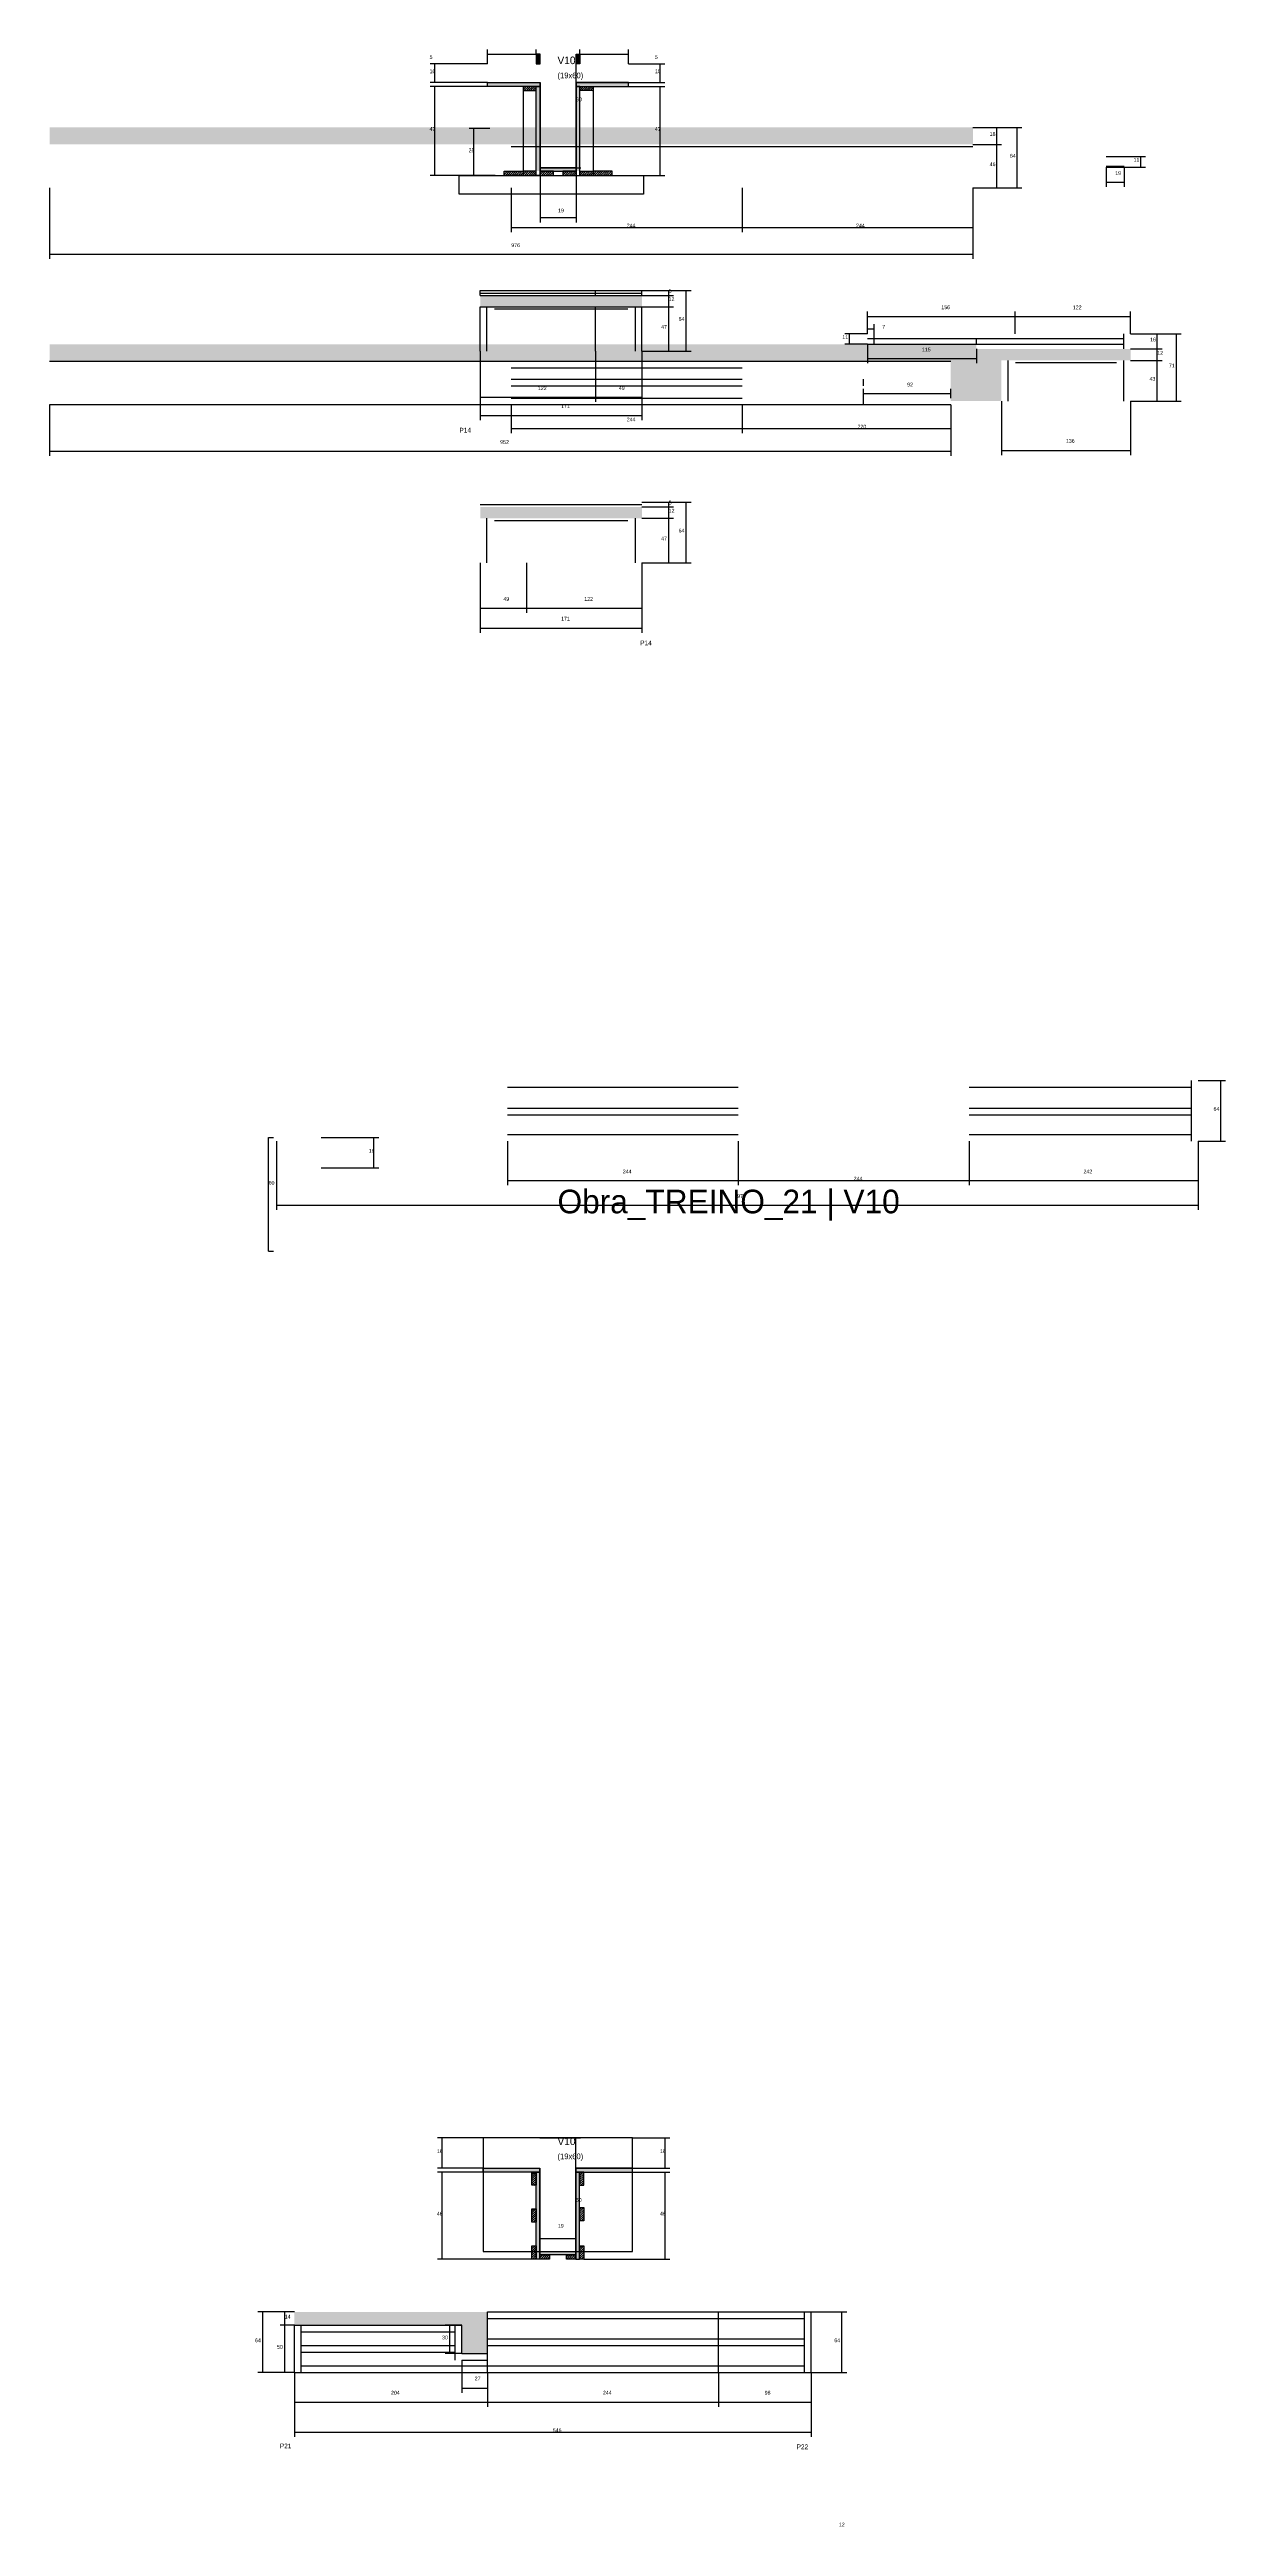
# Model space of a CAD drawing. Header units: metres. Extents: x -65046 to 21926, y -45195 to 1016.
# Drawn here: x 2663 to 3906, y -31198 to -28580 of the extents above; entities that cross this region are included whole.
import ezdxf

# ---------------------------------------------------------------- set-up
doc = ezdxf.new("R2010")
doc.units = ezdxf.units.M
for name, color, linetype in [('CONCRETO', 251, 'Continuous'), ('COTA', 241, 'Continuous'), ('Hachura', 253, 'Continuous'), ('LABEL_ID', 3, 'Continuous'), ('Madeira', 126, 'Continuous'), ('NOMENCLATURA', 7, 'Continuous'), ('Painéis', 200, 'Continuous'), ('SARR_2.2x7', 40, 'Continuous'), ('SARR_EDITAR', 141, 'Continuous'), ('Texto Seção', 7, 'Continuous')]:
    doc.layers.add(name, color=color, linetype=linetype)

msp = doc.modelspace()

# ---------------------------------------------------------------- hatches: boundary and pattern name
at = {"layer": 'COTA'}
h = msp.add_hatch(dxfattribs=at)
h.set_pattern_fill('AR-CONC', scale=0.03)
h.paths.add_polyline_path([(3639.1, -28679.9), (3639.1, -28661.9), (2663.1, -28661.9), (2663.1, -28679.9)])
h = msp.add_hatch(dxfattribs=at)
h.set_pattern_fill('AR-CONC', scale=0.03)
h.paths.add_polyline_path([(3289.3, -28851.5), (3289.3, -28839.5), (3118.3, -28839.5), (3118.3, -28851.5)])
h = msp.add_hatch(dxfattribs=at)
h.set_pattern_fill('AR-CONC', scale=0.03)
h.paths.add_polyline_path([(3615.6, -28909.2), (3615.6, -28951.2), (3669.2, -28951.2), (3669.2, -28908.2), (3805.7, -28908.2), (3805.7, -28896.2), (3642.7, -28896.2), (3642.7, -28891.2), (3527.6, -28891.2), (3151.1, -28891.2), (2663.1, -28891.2), (2663.1, -28909.2), (3151.1, -28909.2)])
h = msp.add_hatch(dxfattribs=at)
h.set_pattern_fill('AR-CONC', scale=0.03)
h.paths.add_polyline_path([(3289.3, -29075.2), (3289.3, -29063.2), (3118.3, -29063.2), (3118.3, -29075.2)])
h = msp.add_hatch(dxfattribs=at)
h.set_pattern_fill('AR-CONC', scale=0.03)
h.paths.add_polyline_path([(3099, -31015.5), (3126, -31015.5), (3126, -30971.5), (2922, -30971.5), (2922, -30985.5), (3099, -30985.5)])
at = {"layer": 'Hachura'}
h = msp.add_hatch(color=8, dxfattribs=at)
h.dxf.hatch_style = 1
h.paths.add_polyline_path([(3181.6, -28584.6), (3177.6, -28584.6), (3177.6, -28584.6), (3177.6, -28594.6), (3177.6, -28594.6), (3181.6, -28594.6), (3181.6, -28594.6), (3181.6, -28584.6)])
h = msp.add_hatch(color=8, dxfattribs=at)
h.dxf.hatch_style = 1
h.paths.add_polyline_path([(3219.6, -28584.6), (3223.6, -28584.6), (3223.6, -28584.6), (3223.6, -28594.6), (3223.6, -28594.6), (3219.6, -28594.6), (3219.6, -28594.6), (3219.6, -28584.6)])
h = msp.add_hatch(color=8, dxfattribs=at)
h.dxf.hatch_style = 1
h.paths.add_polyline_path([(3126, -28618.6), (3126, -28614.6), (3126, -28614.6), (3181.6, -28614.6), (3181.6, -28614.6), (3181.6, -28618.6), (3181.6, -28618.6), (3126, -28618.6)])
h = msp.add_hatch(dxfattribs=at)
h.set_pattern_fill('ANSI31', scale=0.5)
h.paths.add_polyline_path([(3177.6, -28623), (3177.6, -28618.6), (3177.6, -28618.6), (3163.6, -28618.6), (3163.6, -28618.6), (3163.6, -28623), (3163.6, -28623), (3177.6, -28623)])
h = msp.add_hatch(color=8, dxfattribs=at)
h.dxf.hatch_style = 1
h.paths.add_polyline_path([(3177.6, -28614), (3181.6, -28614), (3181.6, -28614), (3181.6, -28708), (3181.6, -28708), (3177.6, -28708), (3177.6, -28708), (3177.6, -28614)])
h = msp.add_hatch(color=8, dxfattribs=at)
h.dxf.hatch_style = 1
h.paths.add_polyline_path([(3223.6, -28614), (3219.6, -28614), (3219.6, -28614), (3219.6, -28708), (3219.6, -28708), (3223.6, -28708), (3223.6, -28708), (3223.6, -28614)])
h = msp.add_hatch(color=8, dxfattribs=at)
h.dxf.hatch_style = 1
h.paths.add_polyline_path([(3275.2, -28618.6), (3275.2, -28614.6), (3275.2, -28614.6), (3219.6, -28614.6), (3219.6, -28614.6), (3219.6, -28618.6), (3219.6, -28618.6), (3275.2, -28618.6)])
h = msp.add_hatch(dxfattribs=at)
h.set_pattern_fill('ANSI31', scale=0.5)
h.paths.add_polyline_path([(3223.6, -28623), (3223.6, -28618.6), (3223.6, -28618.6), (3237.6, -28618.6), (3237.6, -28618.6), (3237.6, -28623), (3237.6, -28623), (3223.6, -28623)])
h = msp.add_hatch(dxfattribs=at)
h.set_pattern_fill('ANSI31', scale=0.5)
h.paths.add_polyline_path([(3143.6, -28712.6), (3143.6, -28708.2), (3143.6, -28708.2), (3163.6, -28708.2), (3163.6, -28708.2), (3163.6, -28712.6), (3163.6, -28712.6), (3143.6, -28712.6)])
h = msp.add_hatch(dxfattribs=at)
h.set_pattern_fill('ANSI31', scale=0.5)
h.paths.add_polyline_path([(3177.6, -28712.6), (3177.6, -28708.2), (3177.6, -28708.2), (3163.6, -28708.2), (3163.6, -28708.2), (3163.6, -28712.6), (3163.6, -28712.6), (3177.6, -28712.6)])
h = msp.add_hatch(color=8, dxfattribs=at)
h.dxf.hatch_style = 1
h.paths.add_polyline_path([(3219.6, -28708.2), (3219.6, -28704.6), (3219.6, -28704.6), (3181.6, -28704.6), (3181.6, -28704.6), (3181.6, -28708.2), (3181.6, -28708.2), (3219.6, -28708.2)])
h = msp.add_hatch(dxfattribs=at)
h.set_pattern_fill('ANSI31', scale=0.5)
h.paths.add_polyline_path([(3195.6, -28712.6), (3195.6, -28708.2), (3195.6, -28708.2), (3181.6, -28708.2), (3181.6, -28708.2), (3181.6, -28712.6), (3181.6, -28712.6), (3195.6, -28712.6)])
h = msp.add_hatch(dxfattribs=at)
h.set_pattern_fill('ANSI31', scale=0.5)
h.paths.add_polyline_path([(3219.6, -28712.6), (3219.6, -28708.2), (3219.6, -28708.2), (3205.6, -28708.2), (3205.6, -28708.2), (3205.6, -28712.6), (3205.6, -28712.6), (3219.6, -28712.6)])
h = msp.add_hatch(dxfattribs=at)
h.set_pattern_fill('ANSI31', scale=0.5)
h.paths.add_polyline_path([(3223.6, -28712.6), (3223.6, -28708.2), (3223.6, -28708.2), (3237.6, -28708.2), (3237.6, -28708.2), (3237.6, -28712.6), (3237.6, -28712.6), (3223.6, -28712.6)])
h = msp.add_hatch(dxfattribs=at)
h.set_pattern_fill('ANSI31', scale=0.5)
h.paths.add_polyline_path([(3257.6, -28712.6), (3257.6, -28708.2), (3257.6, -28708.2), (3237.6, -28708.2), (3237.6, -28708.2), (3237.6, -28712.6), (3237.6, -28712.6), (3257.6, -28712.6)])
h = msp.add_hatch(color=8, dxfattribs=at)
h.dxf.hatch_style = 1
h.paths.add_polyline_path([(3121.4, -30823.6), (3121.4, -30819.6), (3121.4, -30819.6), (3181.4, -30819.6), (3181.4, -30819.6), (3181.4, -30823.6), (3181.4, -30823.6), (3121.4, -30823.6)])
h = msp.add_hatch(color=8, dxfattribs=at)
h.dxf.hatch_style = 1
h.paths.add_polyline_path([(3279.4, -30823.6), (3279.4, -30819.6), (3279.4, -30819.6), (3219.4, -30819.6), (3219.4, -30819.6), (3219.4, -30823.6), (3219.4, -30823.6), (3279.4, -30823.6)])
h = msp.add_hatch(dxfattribs=at)
h.set_pattern_fill('ANSI31', scale=0.5)
h.paths.add_polyline_path([(3177.4, -30837.6), (3173, -30837.6), (3173, -30837.6), (3173, -30823.6), (3173, -30823.6), (3177.4, -30823.6), (3177.4, -30823.6), (3177.4, -30837.6)])
h = msp.add_hatch(color=8, dxfattribs=at)
h.dxf.hatch_style = 1
h.paths.add_polyline_path([(3177.4, -30823.6), (3181.4, -30823.6), (3181.4, -30823.6), (3181.4, -30915.6), (3181.4, -30915.6), (3177.4, -30915.6), (3177.4, -30915.6), (3177.4, -30823.6)])
h = msp.add_hatch(color=8, dxfattribs=at)
h.dxf.hatch_style = 1
h.paths.add_polyline_path([(3223.4, -30823.6), (3219.4, -30823.6), (3219.4, -30823.6), (3219.4, -30915.6), (3219.4, -30915.6), (3223.4, -30915.6), (3223.4, -30915.6), (3223.4, -30823.6)])
h = msp.add_hatch(dxfattribs=at)
h.set_pattern_fill('ANSI31', scale=0.5)
h.paths.add_polyline_path([(3227.8, -30823.6), (3223.4, -30823.6), (3223.4, -30823.6), (3223.4, -30837.6), (3223.4, -30837.6), (3227.8, -30837.6), (3227.8, -30837.6), (3227.8, -30823.6)])
h = msp.add_hatch(dxfattribs=at)
h.set_pattern_fill('ANSI31', scale=0.5)
h.paths.add_polyline_path([(3177.4, -30876.6), (3173, -30876.6), (3173, -30876.6), (3173, -30862.6), (3173, -30862.6), (3177.4, -30862.6), (3177.4, -30862.6), (3177.4, -30876.6)])
h = msp.add_hatch(dxfattribs=at)
h.set_pattern_fill('ANSI31', scale=0.5)
h.paths.add_polyline_path([(3227.8, -30875.2), (3223.4, -30875.2), (3223.4, -30875.2), (3223.4, -30861.2), (3223.4, -30861.2), (3227.8, -30861.2), (3227.8, -30861.2), (3227.8, -30875.2)])
h = msp.add_hatch(dxfattribs=at)
h.set_pattern_fill('ANSI31', scale=0.5)
h.paths.add_polyline_path([(3177.4, -30915.6), (3173, -30915.6), (3173, -30915.6), (3173, -30901.6), (3173, -30901.6), (3177.4, -30901.6), (3177.4, -30901.6), (3177.4, -30915.6)])
h = msp.add_hatch(color=8, dxfattribs=at)
h.dxf.hatch_style = 1
h.paths.add_polyline_path([(3181.4, -30911.2), (3181.4, -30907.6), (3181.4, -30907.6), (3219.4, -30907.6), (3219.4, -30907.6), (3219.4, -30911.2), (3219.4, -30911.2), (3181.4, -30911.2)])
h = msp.add_hatch(dxfattribs=at)
h.set_pattern_fill('ANSI31', scale=0.5)
h.paths.add_polyline_path([(3181.4, -30915.6), (3181.4, -30911.2), (3181.4, -30911.2), (3191.4, -30911.2), (3191.4, -30911.2), (3191.4, -30915.6), (3191.4, -30915.6), (3181.4, -30915.6)])
h = msp.add_hatch(dxfattribs=at)
h.set_pattern_fill('ANSI31', scale=0.5)
h.paths.add_polyline_path([(3209.4, -30915.6), (3209.4, -30911.2), (3209.4, -30911.2), (3219.4, -30911.2), (3219.4, -30911.2), (3219.4, -30915.6), (3219.4, -30915.6), (3209.4, -30915.6)])
h = msp.add_hatch(dxfattribs=at)
h.set_pattern_fill('ANSI31', scale=0.5)
h.paths.add_polyline_path([(3227.8, -30915.6), (3223.4, -30915.6), (3223.4, -30915.6), (3223.4, -30901.6), (3223.4, -30901.6), (3227.8, -30901.6), (3227.8, -30901.6), (3227.8, -30915.6)])

# ---------------------------------------------------------------- linework, layer by layer
at = {"layer": 'CONCRETO'}
for points in [[(3279.4, -30819.6), (3279.4, -30787.6), (3121.4, -30787.6), (3121.4, -30819.6), (3181.4, -30819.6), (3181.4, -30907.6), (3219.4, -30907.6), (3219.4, -30829.6), (3219.4, -30819.6)], [(3121.4, -30907.6), (3279.4, -30907.6), (3279.4, -30787.6), (3121.4, -30787.6)]]:
    msp.add_lwpolyline(points, close=True, dxfattribs=at)
at = {"layer": 'COTA'}
for p, q in [((3126, -28594.6), (3065.3, -28594.6)), ((3070.3, -28614.6), (3070.3, -28594.6)), ((3126, -28594.6), (3126, -28579.6)), ((3126, -28584.6), (3177.6, -28584.6)), ((3177.6, -28584.6), (3177.6, -28579.6)), ((3219.6, -28704.6), (3219.6, -28584.6)), ((3219.6, -28584.6), (3224.6, -28584.6)), ((3223.6, -28584.6), (3223.6, -28579.6)), ((3223.6, -28584.6), (3275.2, -28584.6)), ((3275.2, -28594.6), (3275.2, -28579.6)), ((3275.2, -28594.6), (3313.4, -28594.6)), ((3308.4, -28614.6), (3308.4, -28594.6)), ((3126, -28614.6), (3065.3, -28614.6)), ((3126, -28618.6), (3065.3, -28618.6)), ((3070.3, -28712.6), (3070.3, -28618.6)), ((3275.2, -28614.6), (3313.4, -28614.6)), ((3275.2, -28618.6), (3313.4, -28618.6)), ((3308.4, -28712.6), (3308.4, -28618.6)), ((3128.3, -28663.1), (3106.5, -28663.1)), ((3111.5, -28713.2), (3111.5, -28663.1)), ((3639.1, -28661.9), (3669.4, -28661.9)), ((3639.1, -28661.9), (3690.8, -28661.9)), ((3664.4, -28679.9), (3664.4, -28661.9)), ((3685.8, -28725.9), (3685.8, -28661.9)), ((3639.1, -28679.9), (3669.4, -28679.9)), ((3639.1, -28679.9), (3669.4, -28679.9)), ((3664.4, -28725.9), (3664.4, -28679.9)), ((3799, -28692.8), (3821.4, -28692.8)), ((3816.4, -28703.8), (3816.4, -28692.8)), ((2663.1, -28725.9), (2663.1, -28801)), ((3134, -28712.6), (3065.3, -28712.6)), ((3141.1, -28713.2), (3106.5, -28713.2)), ((3151.1, -28725.9), (3151.1, -28772.6)), ((3181.6, -28712.6), (3181.6, -28762.3)), ((3219.6, -28704.6), (3224.6, -28704.6)), ((3219.6, -28712.6), (3219.6, -28762.3)), ((3257.6, -28712.6), (3313.4, -28712.6)), ((3395.1, -28725.9), (3395.1, -28772.6)), ((3395.1, -28725.9), (3395.1, -28772.6)), ((3639.1, -28725.9), (3639.1, -28772.6)), ((3639.1, -28725.9), (3669.4, -28725.9)), ((3639.1, -28725.9), (3639.1, -28801)), ((3639.1, -28725.9), (3690.8, -28725.9)), ((3780, -28703.8), (3780, -28724.9)), ((3780, -28719.9), (3799, -28719.9)), ((3799, -28703.8), (3799, -28724.9)), ((3799, -28703.8), (3821.4, -28703.8)), ((3151.1, -28767.6), (3395.1, -28767.6)), ((3181.6, -28757.3), (3219.6, -28757.3)), ((3395.1, -28767.6), (3639.1, -28767.6)), ((2663.1, -28796), (3639.1, -28796)), ((3289.3, -28834.5), (3341.1, -28834.5)), ((3289.3, -28834.5), (3322.5, -28834.5)), ((3289.3, -28839.5), (3322.5, -28839.5)), ((3289.3, -28839.5), (3322.5, -28839.5)), ((3289.3, -28851.5), (3322.5, -28851.5)), ((3289.3, -28851.5), (3322.5, -28851.5)), ((3317.5, -28839.5), (3317.5, -28834.5)), ((3317.5, -28851.5), (3317.5, -28839.5)), ((3317.5, -28898.5), (3317.5, -28851.5)), ((3336.1, -28898.5), (3336.1, -28834.5)), ((3527.6, -28880.2), (3527.6, -28856.7)), ((3683.7, -28880.2), (3683.7, -28856.7)), ((3683.7, -28880.2), (3683.7, -28856.7)), ((3805.7, -28880.2), (3805.7, -28856.7)), ((3527.6, -28880.2), (3503.7, -28880.2)), ((3508.7, -28891.2), (3508.7, -28880.2)), ((3527.6, -28861.7), (3683.7, -28861.7)), ((3527.6, -28880.2), (3527.6, -28869.8)), ((3527.6, -28874.8), (3534.6, -28874.8)), ((3534.6, -28880.2), (3534.6, -28869.8)), ((3683.7, -28861.7), (3805.7, -28861.7)), ((3805.7, -28880.2), (3859.3, -28880.2)), ((3805.7, -28880.2), (3839, -28880.2)), ((3834, -28896.2), (3834, -28880.2)), ((3854.3, -28951.2), (3854.3, -28880.2)), ((3118.3, -28898.5), (3118.3, -28971.5)), ((3118.3, -28898.5), (3118.3, -28952.1)), ((3240.3, -28898.5), (3240.3, -28952.1)), ((3240.3, -28898.5), (3240.3, -28952.1)), ((3289.3, -28898.5), (3289.3, -28971.5)), ((3289.3, -28898.5), (3322.5, -28898.5)), ((3289.3, -28898.5), (3341.1, -28898.5)), ((3289.3, -28898.5), (3289.3, -28952.1)), ((3527.6, -28891.2), (3503.7, -28891.2)), ((3527.6, -28891.2), (3527.6, -28911.3)), ((3527.6, -28906.3), (3642.7, -28906.3)), ((3642.7, -28896.2), (3642.7, -28911.3)), ((3805.7, -28896.2), (3839, -28896.2)), ((3805.7, -28896.2), (3839, -28896.2)), ((3805.7, -28908.2), (3839, -28908.2)), ((3805.7, -28908.2), (3839, -28908.2)), ((3834, -28908.2), (3834, -28896.2)), ((3834, -28951.2), (3834, -28908.2)), ((2663.1, -28955.2), (2663.1, -29009.2)), ((3118.3, -28947.1), (3240.3, -28947.1)), ((3151.1, -28955.2), (3151.1, -28985.3)), ((3240.3, -28947.1), (3289.3, -28947.1)), ((3395.1, -28955.2), (3395.1, -28985.3)), ((3395.1, -28955.2), (3395.1, -28985.3)), ((3523.6, -28948.2), (3523.6, -28938.4)), ((3523.6, -28943.4), (3615.6, -28943.4)), ((3615.6, -28948.2), (3615.6, -28938.4)), ((3615.6, -28955.2), (3615.6, -28985.3)), ((3615.6, -28955.2), (3615.6, -29009.2)), ((3669.2, -28951.2), (3669.2, -29008.6)), ((3805.7, -28951.2), (3805.7, -29008.6)), ((3805.7, -28951.2), (3839, -28951.2)), ((3805.7, -28951.2), (3859.3, -28951.2)), ((3118.3, -28966.5), (3289.3, -28966.5)), ((3151.1, -28980.3), (3395.1, -28980.3)), ((3395.1, -28980.3), (3615.6, -28980.3)), ((2663.1, -29004.2), (3615.6, -29004.2)), ((3669.2, -29003.6), (3805.7, -29003.6)), ((3289.3, -29058.2), (3341.1, -29058.2)), ((3289.3, -29058.2), (3322.5, -29058.2)), ((3289.3, -29063.2), (3322.5, -29063.2)), ((3289.3, -29063.2), (3322.5, -29063.2)), ((3317.5, -29063.2), (3317.5, -29058.2)), ((3317.5, -29075.2), (3317.5, -29063.2)), ((3336.1, -29122.2), (3336.1, -29058.2)), ((3289.3, -29075.2), (3322.5, -29075.2)), ((3289.3, -29075.2), (3322.5, -29075.2)), ((3317.5, -29122.2), (3317.5, -29075.2)), ((3118.3, -29122.2), (3118.3, -29196.4)), ((3118.3, -29122.2), (3118.3, -29175.1)), ((3167.3, -29122.2), (3167.3, -29175.1)), ((3167.3, -29122.2), (3167.3, -29175.1)), ((3289.3, -29122.2), (3289.3, -29196.4)), ((3289.3, -29122.2), (3322.5, -29122.2)), ((3289.3, -29122.2), (3341.1, -29122.2)), ((3289.3, -29122.2), (3289.3, -29175.1)), ((3118.3, -29170.1), (3167.3, -29170.1)), ((3167.3, -29170.1), (3289.3, -29170.1)), ((3118.3, -29191.4), (3289.3, -29191.4)), ((3877, -29669.7), (3906, -29669.7)), ((3901, -29733.7), (3901, -29669.7)), ((2894.7, -29850), (2894.7, -29730)), ((2894.7, -29730), (2899.7, -29730)), ((2903, -29733.7), (2903, -29806.3)), ((2950.3, -29730), (3011, -29730)), ((3006, -29762), (3006, -29730)), ((3147, -29733.7), (3147, -29780.4)), ((3391, -29733.7), (3391, -29780.4)), ((3391, -29733.7), (3391, -29780.4)), ((3635, -29733.7), (3635, -29780.4)), ((3635, -29733.7), (3635, -29780.4)), ((3877, -29733.7), (3877, -29780.4)), ((3877, -29733.7), (3877, -29806.3)), ((3877, -29733.7), (3906, -29733.7)), ((2950.3, -29762), (3011, -29762)), ((3147, -29775.4), (3391, -29775.4)), ((3391, -29775.4), (3635, -29775.4)), ((3635, -29775.4), (3877, -29775.4)), ((2903, -29801.3), (3877, -29801.3)), ((2894.7, -29850), (2899.7, -29850)), ((3121.4, -30787.6), (3073, -30787.6)), ((3078, -30819.6), (3078, -30787.6)), ((3181.4, -30787.6), (3224.4, -30787.6)), ((3219.4, -30907.6), (3219.4, -30787.6)), ((3279.4, -30787.6), (3318.8, -30787.6)), ((3313.8, -30819.6), (3313.8, -30787.6)), ((3121.4, -30819.6), (3073, -30819.6)), ((3279.4, -30819.6), (3318.8, -30819.6)), ((3121.4, -30823.6), (3073, -30823.6)), ((3078, -30915.6), (3078, -30823.6)), ((3237.4, -30823.6), (3318.8, -30823.6)), ((3313.8, -30915.6), (3313.8, -30823.6)), ((3181.4, -30907.6), (3181.4, -30889)), ((3181.4, -30894), (3219.4, -30894)), ((3219.4, -30907.6), (3219.4, -30889)), ((3173, -30915.6), (3073, -30915.6)), ((3181.4, -30907.6), (3224.4, -30907.6)), ((3227.8, -30915.6), (3318.8, -30915.6)), ((2922, -30971.5), (2883.4, -30971.5)), ((2888.4, -31035.5), (2888.4, -30971.5)), ((2922, -30971.5), (2906.7, -30971.5)), ((2911.7, -30985.5), (2911.7, -30971.5)), ((3468, -30971.5), (3505.7, -30971.5)), ((3500.7, -31035.5), (3500.7, -30971.5)), ((2922, -30985.5), (2906.7, -30985.5)), ((2922, -30985.5), (2906.7, -30985.5)), ((2911.7, -31035.5), (2911.7, -30985.5)), ((3099, -30985.5), (3081.2, -30985.5)), ((3086.2, -31015.5), (3086.2, -30985.5)), ((3099, -31015.5), (3081.2, -31015.5)), ((3099, -31022.5), (3099, -31057)), ((2922, -31035.5), (2883.4, -31035.5)), ((2922, -31035.5), (2906.7, -31035.5)), ((2922, -31035.5), (2922, -31072)), ((2922, -31035.5), (2922, -31103.6)), ((3099, -31052), (3126, -31052)), ((3126, -31035.5), (3126, -31072)), ((3126, -31035.5), (3126, -31072)), ((3126, -31035.5), (3126, -31057)), ((3370, -31035.5), (3370, -31072)), ((3370, -31035.5), (3370, -31072)), ((3468, -31035.5), (3468, -31103.6)), ((3468, -31035.5), (3468, -31072)), ((3468, -31035.5), (3505.7, -31035.5)), ((2922, -31067), (3126, -31067)), ((3126, -31067), (3370, -31067)), ((3370, -31067), (3468, -31067)), ((2922, -31098.6), (3468, -31098.6))]:
    msp.add_line(p, q, dxfattribs=at)
at = {"layer": 'Madeira'}
for points in [[(3177.6, -28623), (3177.6, -28618.6), (3163.6, -28618.6), (3163.6, -28623)], [(3177.6, -28618.6), (3163.6, -28618.6), (3163.6, -28712.6), (3177.6, -28712.6)], [(3223.6, -28623), (3223.6, -28618.6), (3237.6, -28618.6), (3237.6, -28623)], [(3223.6, -28618.6), (3237.6, -28618.6), (3237.6, -28712.6), (3223.6, -28712.6)], [(3291, -28732.6), (3095.9, -28732.6), (3095.9, -28712.6), (3291, -28712.6)], [(3143.6, -28712.6), (3143.6, -28708.2), (3163.6, -28708.2), (3163.6, -28712.6)], [(3177.6, -28712.6), (3177.6, -28708.2), (3163.6, -28708.2), (3163.6, -28712.6)], [(3195.6, -28712.6), (3195.6, -28708.2), (3181.6, -28708.2), (3181.6, -28712.6)], [(3219.6, -28712.6), (3219.6, -28708.2), (3205.6, -28708.2), (3205.6, -28712.6)], [(3223.6, -28712.6), (3223.6, -28708.2), (3237.6, -28708.2), (3237.6, -28712.6)], [(3257.6, -28712.6), (3257.6, -28708.2), (3237.6, -28708.2), (3237.6, -28712.6)], [(3177.4, -30837.6), (3173, -30837.6), (3173, -30823.6), (3177.4, -30823.6)], [(3227.8, -30823.6), (3223.4, -30823.6), (3223.4, -30837.6), (3227.8, -30837.6)], [(3177.4, -30876.6), (3173, -30876.6), (3173, -30862.6), (3177.4, -30862.6)], [(3227.8, -30875.2), (3223.4, -30875.2), (3223.4, -30861.2), (3227.8, -30861.2)], [(3177.4, -30915.6), (3173, -30915.6), (3173, -30901.6), (3177.4, -30901.6)], [(3181.4, -30915.6), (3181.4, -30911.2), (3191.4, -30911.2), (3191.4, -30915.6)], [(3209.4, -30915.6), (3209.4, -30911.2), (3219.4, -30911.2), (3219.4, -30915.6)], [(3227.8, -30915.6), (3223.4, -30915.6), (3223.4, -30901.6), (3227.8, -30901.6)]]:
    msp.add_lwpolyline(points, close=True, dxfattribs=at)
at = {"layer": 'Painéis'}
for p, q in [((3126, -28614.6), (3181.6, -28614.6)), ((3126, -28618.6), (3126, -28614.6)), ((3181.6, -28618.6), (3181.6, -28614.6)), ((3181.6, -28712.6), (3181.6, -28618.6)), ((3219.6, -28614.6), (3275.2, -28614.6)), ((3219.6, -28618.6), (3219.6, -28614.6)), ((3219.6, -28712.6), (3219.6, -28618.6)), ((3275.2, -28618.6), (3275.2, -28614.6)), ((3780, -28692.8), (3799, -28692.8)), ((3181.6, -28704.6), (3219.6, -28704.6)), ((3181.6, -28708.2), (3181.6, -28704.6)), ((3219.6, -28708.2), (3219.6, -28704.6)), ((3780, -28703.8), (3799, -28703.8)), ((3118.3, -28834.5), (3289.3, -28834.5)), ((3118.3, -28839.5), (3118.3, -28834.5)), ((3118.3, -28839.5), (3289.3, -28839.5)), ((3118.3, -28851.5), (3289.3, -28851.5)), ((3118.3, -28898.5), (3118.3, -28851.5)), ((3240.3, -28839.5), (3240.3, -28834.5)), ((3240.3, -28898.5), (3240.3, -28851.5)), ((3289.3, -28839.5), (3289.3, -28834.5)), ((3289.3, -28898.5), (3289.3, -28851.5)), ((3121.4, -30819.6), (3181.4, -30819.6)), ((3121.4, -30823.6), (3121.4, -30819.6)), ((3181.4, -30823.6), (3181.4, -30819.6)), ((3219.4, -30819.6), (3279.4, -30819.6)), ((3219.4, -30823.6), (3219.4, -30819.6)), ((3279.4, -30823.6), (3279.4, -30819.6)), ((3181.4, -30915.6), (3181.4, -30823.6)), ((3219.4, -30915.6), (3219.4, -30823.6)), ((3181.4, -30907.6), (3219.4, -30907.6)), ((3181.4, -30911.2), (3181.4, -30907.6)), ((3219.4, -30911.2), (3219.4, -30907.6)), ((3126, -30971.5), (3468, -30971.5)), ((3126, -31035.5), (3126, -30971.5)), ((3370, -31035.5), (3370, -30971.5)), ((3468, -31035.5), (3468, -30971.5)), ((2922, -30985.5), (3099, -30985.5)), ((2922, -31035.5), (2922, -30985.5)), ((3099, -31015.5), (3099, -30985.5)), ((3099, -31015.5), (3126, -31015.5)), ((2922, -31035.5), (3126, -31035.5)), ((3126, -31035.5), (3468, -31035.5))]:
    msp.add_line(p, q, dxfattribs=at)
for points in [[(3181.6, -28584.6), (3177.6, -28584.6), (3177.6, -28594.6), (3181.6, -28594.6)], [(3219.6, -28584.6), (3223.6, -28584.6), (3223.6, -28594.6), (3219.6, -28594.6)], [(3126, -28618.6), (3126, -28614.6), (3181.6, -28614.6), (3181.6, -28618.6)], [(3177.6, -28618.6), (3181.6, -28618.6), (3181.6, -28712.6), (3177.6, -28712.6)], [(3275.2, -28618.6), (3275.2, -28614.6), (3219.6, -28614.6), (3219.6, -28618.6)], [(3223.6, -28618.6), (3219.6, -28618.6), (3219.6, -28712.6), (3223.6, -28712.6)], [(3219.6, -28708.2), (3219.6, -28704.6), (3181.6, -28704.6), (3181.6, -28708.2)], [(3121.4, -30823.6), (3121.4, -30819.6), (3181.4, -30819.6), (3181.4, -30823.6)], [(3279.4, -30823.6), (3279.4, -30819.6), (3219.4, -30819.6), (3219.4, -30823.6)], [(3177.4, -30823.6), (3181.4, -30823.6), (3181.4, -30915.6), (3177.4, -30915.6)], [(3223.4, -30823.6), (3219.4, -30823.6), (3219.4, -30915.6), (3223.4, -30915.6)], [(3181.4, -30911.2), (3181.4, -30907.6), (3219.4, -30907.6), (3219.4, -30911.2)]]:
    msp.add_lwpolyline(points, close=True, dxfattribs=at)
for points in [[(2663.1, -28909.2), (3151.1, -28909.2), (3615.6, -28909.2)], [(3527.6, -28891.2), (3642.7, -28891.2)], [(3615.6, -28955.2), (3151.1, -28955.2), (2663.1, -28955.2)]]:
    msp.add_lwpolyline(points, dxfattribs=at)
at = {"layer": 'SARR_2.2x7'}
for p, q in [((3151.1, -28682.1), (3395.1, -28682.1)), ((3395.1, -28682.1), (3639.1, -28682.1)), ((3780, -28702.8), (3799, -28702.8)), ((3125.3, -28898.5), (3125.3, -28851.5)), ((3133.3, -28853.7), (3274.3, -28853.7)), ((3282.3, -28898.5), (3282.3, -28851.5)), ((3534.6, -28891.2), (3534.6, -28880.2)), ((3798.7, -28896.2), (3798.7, -28880.2)), ((3676.2, -28951.2), (3676.2, -28908.2)), ((3684.2, -28910.4), (3790.7, -28910.4)), ((3798.7, -28951.2), (3798.7, -28908.2)), ((3151.1, -28916.2), (3395.1, -28916.2)), ((3151.1, -28928.2), (3395.1, -28928.2)), ((3151.1, -28935.2), (3395.1, -28935.2)), ((3523.6, -28935.2), (3523.6, -28928.2)), ((3151.1, -28948.2), (3395.1, -28948.2)), ((3523.6, -28955.2), (3523.6, -28948.2)), ((3125.3, -29122.2), (3125.3, -29075.2)), ((3133.3, -29077.4), (3274.3, -29077.4)), ((3282.3, -29122.2), (3282.3, -29075.2)), ((3870, -29733.7), (3870, -29669.7)), ((3147, -29676.7), (3391, -29676.7)), ((3635, -29676.7), (3870, -29676.7)), ((3147, -29698.7), (3391, -29698.7)), ((3147, -29705.7), (3391, -29705.7)), ((3635, -29698.7), (3870, -29698.7)), ((3635, -29705.7), (3870, -29705.7)), ((3147, -29726.7), (3391, -29726.7)), ((3635, -29726.7), (3870, -29726.7)), ((3126, -30978.5), (3370, -30978.5)), ((3370, -30978.5), (3461, -30978.5)), ((3461, -31035.5), (3461, -30971.5)), ((2929, -31035.5), (2929, -30985.5)), ((2929, -30992.5), (3092, -30992.5)), ((3092, -31022.5), (3092, -30985.5)), ((3126, -31000), (3370, -31000)), ((3370, -31000), (3461, -31000)), ((2929, -31007), (3092, -31007)), ((2929, -31014), (3092, -31014)), ((2929, -31028.5), (3126, -31028.5)), ((3099, -31022.5), (3126, -31022.5)), ((3126, -31007), (3370, -31007)), ((3126, -31028.5), (3370, -31028.5)), ((3370, -31007), (3461, -31007)), ((3370, -31028.5), (3461, -31028.5))]:
    msp.add_line(p, q, dxfattribs=at)
at = {"layer": 'SARR_EDITAR'}
for p, q in [((3118.3, -28837), (3240.3, -28837)), ((3240.3, -28837), (3289.3, -28837)), ((3527.6, -28885.2), (3798.7, -28885.2)), ((3642.7, -28891.2), (3642.7, -28886.2)), ((3642.7, -28891.2), (3798.7, -28891.2)), ((3118.3, -29060.7), (3167.3, -29060.7)), ((3167.3, -29060.7), (3289.3, -29060.7))]:
    msp.add_line(p, q, dxfattribs=at)

# ---------------------------------------------------------------- texts
at = {"layer": 'COTA'}
for s, p in [('5', (3064.8, -28589.6)), ('5', (3302.9, -28589.6)), ('10', (3064.8, -28604.6)), ('10', (3302.9, -28604.6)), ('60', (3219.6, -28634.3)), ('47', (3064.8, -28665.6)), ('47', (3302.9, -28665.6)), ('18', (3656.8, -28670.9)), ('25', (3106, -28688.2)), ('46', (3656.8, -28702.9)), ('64', (3678.2, -28693.9)), ('11', (3808.9, -28698.3)), ('19', (3789.5, -28712.3)), ('19', (3200.6, -28751.8)), ('244', (3273.1, -28767.6)), ('244', (3515.6, -28767.6)), ('976', (3151.1, -28788.4)), ('5', (3317.5, -28837)), ('12', (3317.5, -28845.5)), ('156', (3605.7, -28854.1)), ('122', (3744.7, -28854.2)), ('47', (3309.5, -28875)), ('64', (3328, -28866.5)), ('11', (3501.1, -28885.7)), ('7', (3543.2, -28874.8)), ('16', (3826.4, -28888.2)), ('115', (3585.2, -28898.7)), ('12', (3834, -28902.2)), ('122', (3179.3, -28939.6)), ('49', (3264.8, -28939.5)), ('92', (3569.6, -28935.8)), ('43', (3825.7, -28929.7)), ('71', (3846.2, -28915.7)), ('171', (3203.8, -28958.5)), ('244', (3273.1, -28972.7)), ('220', (3517.1, -28980.3)), ('952', (3139.4, -28996.6)), ('136', (3737.4, -28995.4)), ('5', (3317.5, -29060.7)), ('12', (3317.5, -29069.2)), ('64', (3328, -29090.2)), ('47', (3309.5, -29098.7)), ('49', (3142.8, -29162.5)), ('122', (3228.3, -29162.5)), ('171', (3203.8, -29183.3)), ('64', (3893.4, -29701.7)), ('16', (3000.5, -29746)), ('244', (3269, -29767.8)), ('244', (3513, -29775.4)), ('242', (3756, -29767.8)), ('60', (2894.7, -29779.7)), ('974', (3390, -29793.7)), ('16', (3072.5, -30803.6)), ('16', (3308.3, -30803.6)), ('46', (3072.5, -30869.6)), ('60', (3219.4, -30855.2)), ('46', (3308.3, -30869.6)), ('19', (3200.4, -30882.5)), ('14', (2911.7, -30978.5)), ('64', (2880.3, -31003.5)), ('30', (3078, -31000.5)), ('64', (3492.6, -31003.5)), ('50', (2903.6, -31010.5)), ('204', (3024, -31058.9)), ('27', (3112.5, -31043.9)), ('244', (3248, -31058.9)), ('98', (3419, -31058.9)), ('546', (3195, -31098.6)), ('12', (3497.4, -31198.3))]:
    msp.add_text(s, height=4, dxfattribs=at).set_placement(p)
at = {"layer": 'LABEL_ID'}
msp.add_text('Obra_TREINO_21 | V10', height=25, dxfattribs=at).set_placement((3200, -29810))
at = {"layer": 'NOMENCLATURA'}
for s, p in [('P14', (3096.3, -28984.5)), ('P14', (3287.4, -29209.4)), ('P21', (2906.5, -31115.7)), ('P22', (3452.7, -31116.6))]:
    msp.add_text(s, height=5, dxfattribs=at).set_placement(p)
at = {"layer": 'Texto Seção'}
for s, height, p in [('V10', 8, (3200, -28595)), ('(19x60)', 6, (3200, -28610)), ('V10', 8, (3200, -30795)), ('(19x60)', 6, (3200, -30810))]:
    msp.add_text(s, height=height, dxfattribs=at).set_placement(p)

doc.saveas('drawing.dxf')
